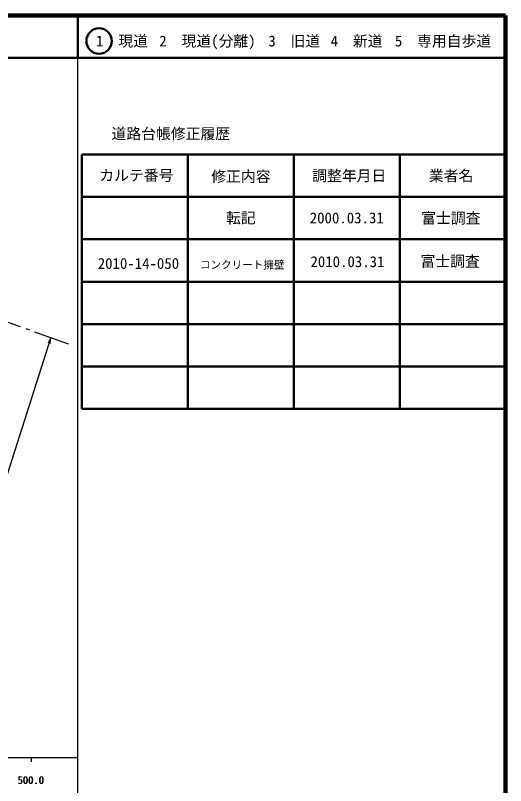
# Model space of a CAD drawing. Units: millimetres, scale not verified. Extents: x 40000 to 680000, y 20000 to 380000.
# Drawn here: x 564281 to 680000, y 198357 to 380000 of the extents above; entities that cross this region are included whole.
import ezdxf
from ezdxf.enums import TextEntityAlignment as Align

# ---------------------------------------------------------------- set-up
doc = ezdxf.new("R2010")
doc.units = ezdxf.units.MM
doc.header["$LTSCALE"] = 1000
for name, color, linetype, lineweight in [('M-BMK-SRVR', 3, 'Continuous', 25), ('M-STR-STR3', 7, 'Continuous', 25), ('M-TTL', 2, 'Continuous', 140), ('M-TTL-BAND', 7, 'Continuous', 25), ('M-TTL-FRAM', 2, 'Continuous', 50), ('M-TTL-LINE', 7, 'Continuous', 50)]:
    doc.layers.add(name, color=color, linetype=linetype, lineweight=lineweight)
doc.layers.add('M-TTL-TXT', color=7, linetype='Continuous')
doc.styles.add('ＭＳ ゴシック', font='')
doc.styles.get('ＭＳ ゴシック').set_extended_font_data('MS Gothic')

# ---------------------------------------------------------------- blocks, each defined once
blk = doc.blocks.new('open_arrow')
at = {"color": 0, "linetype": 'Continuous', "lineweight": -2}
blk.add_lwpolyline([(7.5, 1.25), (0, 0), (7.5, -1.25)], dxfattribs=at)

msp = doc.modelspace()

# ---------------------------------------------------------------- linework, layer by layer
at = {"layer": 'M-BMK-SRVR'}
for p, q in [((541112, 315253), (565388, 306619)), ((566715, 306147), (567648, 305815)), ((568789, 305409), (576767, 302572))]:
    msp.add_line(p, q, dxfattribs=at)
at = {"layer": 'M-STR-STR3'}
msp.add_line((572677, 304026), (550634, 235733), dxfattribs=at)
at = {"layer": 'M-TTL'}
for p, q in [((680000, 380000), (40000, 380000)), ((680000, 20000), (680000, 380000))]:
    msp.add_line(p, q, dxfattribs=at)
at = {"layer": 'M-TTL-BAND'}
for p, q in [((579000, 20000), (579000, 370000)), ((40000, 205000), (579000, 205000)), ((568000, 205000), (568000, 204000))]:
    msp.add_line(p, q, dxfattribs=at)
at = {"layer": 'M-TTL-FRAM'}
for p, q in [((580000, 347197), (580000, 287197)), ((580000, 347197), (680000, 347197)), ((580000, 287197), (680000, 287197))]:
    msp.add_line(p, q, dxfattribs=at)
at = {"layer": 'M-TTL-LINE'}
for p, q in [((579000, 380000), (579000, 370000)), ((40000, 370000), (680000, 370000)), ((605000, 347197), (605000, 287197)), ((630000, 347197), (630000, 287197)), ((655000, 347197), (655000, 287197)), ((580000, 337197), (680000, 337197)), ((580000, 327197), (680000, 327197)), ((580000, 317197), (680000, 317197)), ((580000, 307197), (680000, 307197)), ((580000, 297197), (680000, 297197))]:
    msp.add_line(p, q, dxfattribs=at)
msp.add_circle((584031, 373958), 3000, dxfattribs=at)

# ---------------------------------------------------------------- block references
at = {"layer": 'M-STR-STR3', "xscale": 193, "yscale": 193, "rotation": 252.1}
msp.add_blockref('open_arrow', (572677, 304026), dxfattribs=at)

# ---------------------------------------------------------------- texts
at = {"layer": 'M-TTL-BAND', "style": 'ＭＳ ゴシック'}
for p in [(567844, 198195), (568000, 198195)]:
    msp.add_text('500.0', height=1833, dxfattribs=at).set_placement(p, align=Align.BOTTOM_CENTER)
at = {"layer": 'M-TTL-TXT', "style": 'ＭＳ ゴシック'}
for s, height, p in [('1\u3000現道', 2566, (589448, 373958)), ('2\u3000現道(分離)', 2566, (609619, 373958)), ('3\u3000旧道', 2566, (630121, 373958)), ('4\u3000新道', 2566, (644824, 373958)), ('5\u3000専用自歩道', 2566, (665228, 373958)), ('道路台帳修正履歴', 2566, (600968, 352113)), ('カルテ番号', 2566, (592839, 342277)), ('修正内容', 2566, (617509, 342023)), ('調整年月日', 2566, (643089, 342197)), ('業者名', 2566, (667134, 342197)), ('転記', 2566, (617500, 332245)), ('2000.03.31', 2566, (642500, 332245)), ('富士調査', 2566, (667077, 332189)), ('富士調査', 2566, (666910, 322029)), ('2010-14-050', 2566, (593326, 321503)), ('コンクリート擁壁', 1833, (617825, 321185)), ('2010.03.31', 2566, (642667, 321919))]:
    msp.add_text(s, height=height, dxfattribs=at).set_placement(p, align=Align.MIDDLE_CENTER)

doc.saveas('drawing.dxf')
